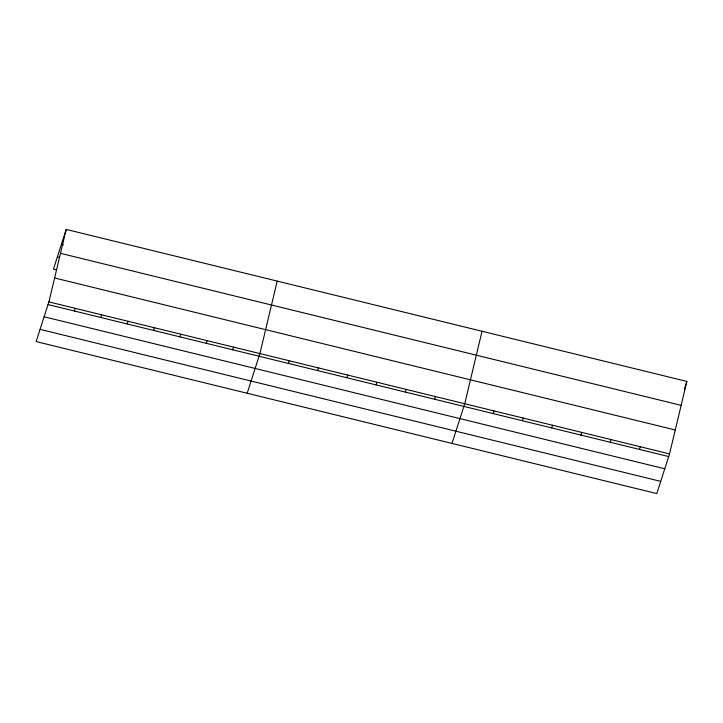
<?xml version="1.0" encoding="UTF-8"?>
<svg xmlns="http://www.w3.org/2000/svg" width="723" height="723" viewBox="0 0 723 723"><rect width="100%" height="100%" fill="white"/><g stroke="black" fill="none" stroke-linecap="round" stroke-linejoin="round"><path stroke-width="1.08" d="M48.893 301.898L66.2 229.417L686.85 381.428L669.543 453.908L656.8 493.583L36.15 341.572L48.893 301.898L669.543 453.908M277.216 281.093L259.909 353.583L247.176 393.258M482.033 331.261L464.726 403.741L451.983 443.425M66.2 229.417L53.457 269.092L56.629 269.869M74.415 311.026L75.264 308.36M100.786 317.478L101.645 314.812M127.167 323.94L128.025 321.274M153.547 330.402L154.397 327.736M179.919 336.864L180.777 334.198M206.299 343.326L207.158 340.66M232.679 349.787L233.529 347.121M288.314 363.407L289.173 360.75M317.578 370.574L318.427 367.908M346.832 377.74L347.691 375.074M376.096 384.907L376.945 382.241M405.35 392.074L406.209 389.408M434.613 399.241L435.463 396.575M493.131 413.574L493.981 410.908M522.386 420.741L523.244 418.075M551.649 427.908L552.508 425.241M580.903 435.074L581.762 432.408M610.167 442.241L611.025 439.575M639.421 449.408L640.28 446.742M684.365 389.182L686.85 381.428M61.419 244.293L63.534 244.808M60.488 253.33L681.138 405.341M57.379 256.882L59.494 257.397M54.605 277.975L675.255 429.986M48.034 304.564L668.685 456.575M44.112 316.773L664.762 468.784M40.072 329.363L660.723 481.373"/></g></svg>
